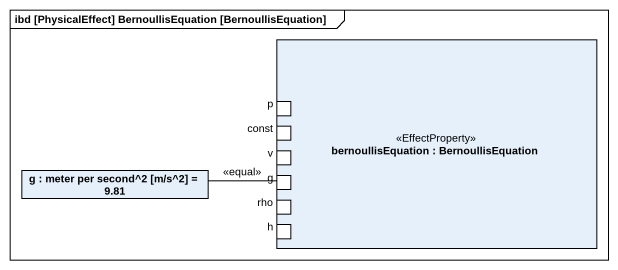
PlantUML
@startuml
mainframe ibd [PhysicalEffect] BernoullisEquation [BernoullisEquation]
rectangle "bernoullisEquation : BernoullisEquation" as bernoullisEquation <<EffectProperty>> {
  port p
  port const
  port v
  port "g" as g_2
  port rho
  port h
}
rectangle "g : meter per second^2 [m/s^2] = 9.81" as g
g -right- g_2 : <<equal>>
@enduml
